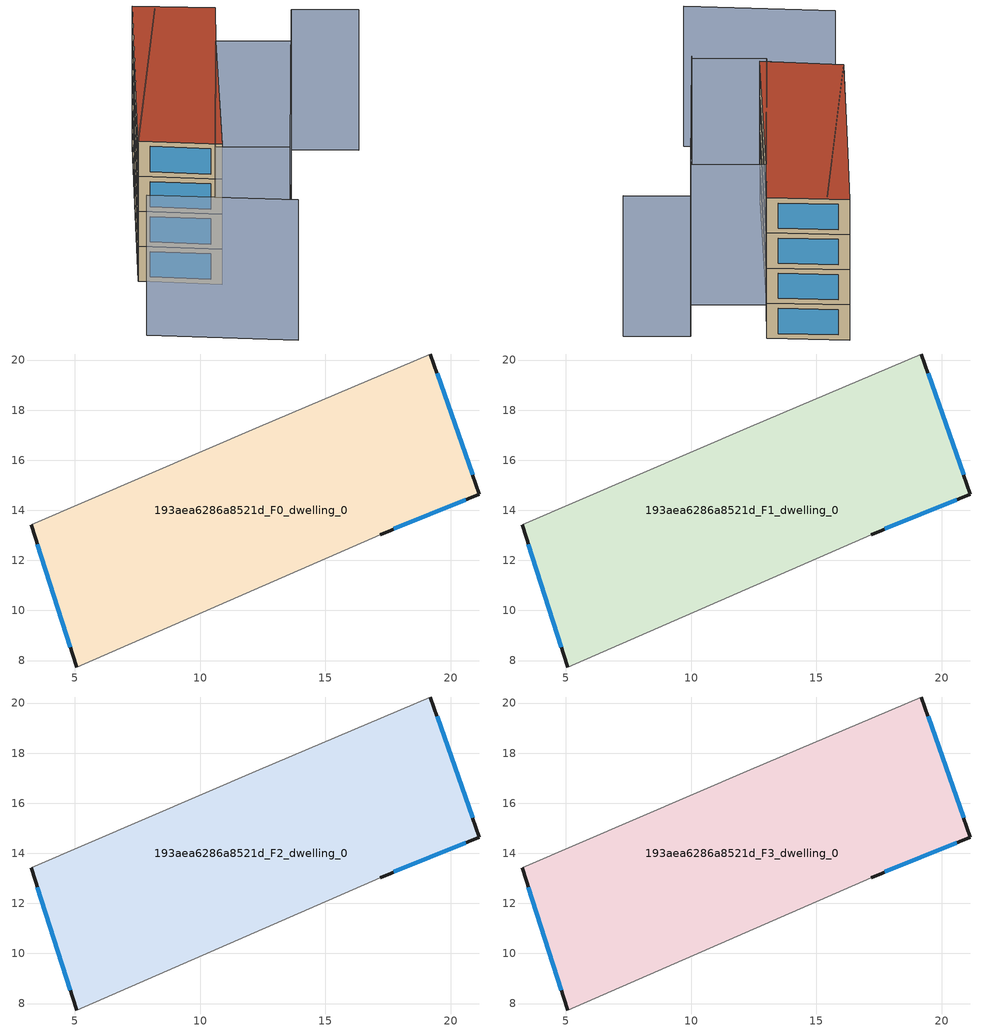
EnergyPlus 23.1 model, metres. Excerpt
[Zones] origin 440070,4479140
193aea6286a8521d_F0_dwelling_0
 floor ground (EU_floor_Construction): 19.2,20.24 21.15,14.64 17.19,13.03 5.07,7.74 3.25,13.43 12.36,17.33 z0
 wall outside (EU_wall_Construction): 3.25,13.43 5.07,7.74 / 17.19,13.03 21.15,14.64 19.2,20.24 z0:3
 wall adiabatic (EU_wall_Construction): 5.07,7.74 17.19,13.03 / 19.2,20.24 12.36,17.33 3.25,13.43 z0:3
 window (EU_Window_Construction): 3.51,12.64 4.82,8.53 / 20.88,15.42 19.47,19.46 / 17.74,13.25 20.6,14.42 z0.42:2.58
193aea6286a8521d_F1_dwelling_0
 floor to 193aea6286a8521d_F0_dwelling_0 (EU_floor_Construction): 19.2,20.24 21.15,14.64 17.19,13.03 5.07,7.74 3.25,13.43 12.36,17.33 z3
 wall outside (EU_wall_Construction): 3.25,13.43 5.07,7.74 / 17.19,13.03 21.15,14.64 19.2,20.24 z3:6
 wall adiabatic (EU_wall_Construction): 5.07,7.74 17.19,13.03 / 19.2,20.24 12.36,17.33 3.25,13.43 z3:6
 window (EU_Window_Construction): 3.51,12.64 4.82,8.53 / 20.88,15.42 19.47,19.46 / 17.74,13.25 20.6,14.42 z3.42:5.58
193aea6286a8521d_F2_dwelling_0
 floor to 193aea6286a8521d_F1_dwelling_0 (EU_floor_Construction): 19.2,20.24 21.15,14.64 17.19,13.03 5.07,7.74 3.25,13.43 12.36,17.33 z6
 wall outside (EU_wall_Construction): 3.25,13.43 5.07,7.74 / 17.19,13.03 21.15,14.64 19.2,20.24 z6:9
 wall adiabatic (EU_wall_Construction): 5.07,7.74 17.19,13.03 / 19.2,20.24 12.36,17.33 3.25,13.43 z6:9
 window (EU_Window_Construction): 3.51,12.64 4.82,8.53 / 20.88,15.42 19.47,19.46 / 17.74,13.25 20.6,14.42 z6.42:8.58
193aea6286a8521d_F3_dwelling_0
 floor to 193aea6286a8521d_F2_dwelling_0 (EU_floor_Construction): 19.2,20.24 21.15,14.64 17.19,13.03 5.07,7.74 3.25,13.43 12.36,17.33 z9
 wall outside (EU_wall_Construction): 3.25,13.43 5.07,7.74 / 17.19,13.03 21.15,14.64 19.2,20.24 z9:12
 wall adiabatic (EU_wall_Construction): 5.07,7.74 17.19,13.03 / 19.2,20.24 12.36,17.33 3.25,13.43 z9:12
 window (EU_Window_Construction): 3.51,12.64 4.82,8.53 / 20.88,15.42 19.47,19.46 / 17.74,13.25 20.6,14.42 z9.42:11.58
 roof outside (EU_roof_Construction): 17.19,13.03 21.15,14.64 19.2,20.24 12.36,17.33 3.25,13.43 5.07,7.74 z12
shading: -2.98,10.34 0.45,0.09 / 6.26,2.98 22.92,9.53 / 22.92,9.53 24.68,5.03 / 19.47,18.6 3.25,13.43 / 19.15,8.05 6.54,3.09 / 6.54,3.09 4.58,8.08 / 4.58,8.08 17.19,13.03 / 17.19,13.03 19.15,8.05 z0:12
[Building]
EU S2 Campaign: North Axis=0; Terrain=City; Solar Distribution=FullExterior
[Site:Location]
Madrid: Latitude=40.5; Longitude=-3.5; Time Zone=1; Elevation=609
[SizingPeriod:WeatherFileDays]
AnnualSizingPeriod: Begin Month=1; Begin Day of Month=1; End Month=12; End Day of Month=31; Day of Week for Start Day=Monday; Use Weather File Daylight Saving Period=No; Use Weather File Rain and Snow Indicators=No
[MATERIAL]
EU_InternalMass_Material: Roughness=MediumRough; Thickness=0.1; Conductivity=1; Density=1800; Specific Heat=900; Thermal Absorptance=0.9; Solar Absorptance=0.7; Visible Absorptance=0.7
[MATERIAL:NOMASS] Roughness=MediumRough; Thermal Absorptance=0.9; Solar Absorptance=0.7; Visible Absorptance=0.7
Name | Thermal Resistance
EU_wall_NoMass | 1.60022
EU_roof_NoMass | 1.57597
EU_floor_NoMass | 0.470652
[WINDOWMATERIAL:SIMPLEGLAZINGSYSTEM]
EU_Window_SimpleGlazing: UFactor=3.28802; Solar Heat Gain Coefficient=0.85; Visible Transmittance=0.85
[CONSTRUCTION]
EU_wall_Construction: EU_wall_NoMass
EU_roof_Construction: EU_roof_NoMass
EU_floor_Construction: EU_floor_NoMass
EU_Window_Construction: EU_Window_SimpleGlazing
EU_InternalMass_Construction: EU_InternalMass_Material
[ZONE] Type=1; Multiplier=1; Ceiling Height=autocalculate; Volume=308.04; Floor Area=autocalculate; Part of Total Floor Area=Yes
193aea6286a8521d_F0_dwelling_0; 193aea6286a8521d_F1_dwelling_0; 193aea6286a8521d_F2_dwelling_0; 193aea6286a8521d_F3_dwelling_0
[INTERNALMASS] Construction=EU_InternalMass_Construction; Surface Area=102.68
Name | Zone or ZoneList
193aea6286a8521d_F0_dwelling_0_EU_InternalMass | 193aea6286a8521d_F0_dwelling_0
193aea6286a8521d_F1_dwelling_0_EU_InternalMass | 193aea6286a8521d_F1_dwelling_0
193aea6286a8521d_F2_dwelling_0_EU_InternalMass | 193aea6286a8521d_F2_dwelling_0
193aea6286a8521d_F3_dwelling_0_EU_InternalMass | 193aea6286a8521d_F3_dwelling_0
[OTHEREQUIPMENT] Fuel Type=Electricity; Design Level Calculation Method=Watts/Area; Power per Zone Floor Area=1; Fraction Latent=0; Fraction Radiant=0; Fraction Lost=0; Carbon Dioxide Generation Rate=0; EndUse Subcategory=EU_Step8_InternalGains
Name | Zone or ZoneList or Space or SpaceList | Schedule
EU_Step8_InternalGain_193aea6286a8521d_F0_dwelling_0_f000 | 193aea6286a8521d_F0_dwelling_0 | EU_Step8_GainSchedule_193aea6286a8521d_F0_dwelling_0_f000
EU_Step8_InternalGain_193aea6286a8521d_F1_dwelling_0_f000 | 193aea6286a8521d_F1_dwelling_0 | EU_Step8_GainSchedule_193aea6286a8521d_F1_dwelling_0_f000
EU_Step8_InternalGain_193aea6286a8521d_F2_dwelling_0_f000 | 193aea6286a8521d_F2_dwelling_0 | EU_Step8_GainSchedule_193aea6286a8521d_F2_dwelling_0_f000
EU_Step8_InternalGain_193aea6286a8521d_F3_dwelling_0_f000 | 193aea6286a8521d_F3_dwelling_0 | EU_Step8_GainSchedule_193aea6286a8521d_F3_dwelling_0_f000
[ZONEVENTILATION:DESIGNFLOWRATE] Schedule=EU_AlwaysOn; Design Flow Rate Calculation Method=AirChanges/Hour; Air Changes per Hour=0.480704; Ventilation Type=Natural; Fan Pressure Rise=0; Fan Total Efficiency=1; Constant Term Coefficient=1; Temperature Term Coefficient=0; Velocity Term Coefficient=0; Velocity Squared Term Coefficient=0; Minimum Indoor Temperature=-100; Maximum Indoor Temperature=100; Delta Temperature=-100; Minimum Outdoor Temperature=-100; Maximum Outdoor Temperature=100; Maximum Wind Speed=40
Name | Zone or ZoneList or Space or SpaceList
EU_ConstantAir_193aea6286a8521d_F0_dwelling_0 | 193aea6286a8521d_F0_dwelling_0
EU_ConstantAir_193aea6286a8521d_F1_dwelling_0 | 193aea6286a8521d_F1_dwelling_0
EU_ConstantAir_193aea6286a8521d_F2_dwelling_0 | 193aea6286a8521d_F2_dwelling_0
EU_ConstantAir_193aea6286a8521d_F3_dwelling_0 | 193aea6286a8521d_F3_dwelling_0
[HVACTEMPLATE:THERMOSTAT] Constant Heating Setpoint=20; Constant Cooling Setpoint=50
EU_HeatOnly_193aea6286a8521d_F0_dwelling_0; EU_HeatOnly_193aea6286a8521d_F1_dwelling_0; EU_HeatOnly_193aea6286a8521d_F2_dwelling_0; EU_HeatOnly_193aea6286a8521d_F3_dwelling_0
[HVACTEMPLATE:ZONE:IDEALLOADSAIRSYSTEM] System Availability Schedule=EU_AlwaysOn; Maximum Heating Supply Air Temperature=50; Minimum Cooling Supply Air Temperature=13; Maximum Heating Supply Air Humidity Ratio=0.0156; Minimum Cooling Supply Air Humidity Ratio=0.0077; Heating Limit=NoLimit; Cooling Limit=NoLimit; Heating Availability Schedule=EU_AlwaysOn; Cooling Availability Schedule=EU_CoolingOff; Dehumidification Control Type=ConstantSensibleHeatRatio; Cooling Sensible Heat Ratio=0.7; Dehumidification Setpoint=60; Humidification Control Type=None; Humidification Setpoint=30; Outdoor Air Method=None; Outdoor Air Flow Rate per Person=0.00944; Outdoor Air Flow Rate per Zone Floor Area=0; Outdoor Air Flow Rate per Zone=0; Demand Controlled Ventilation Type=None; Outdoor Air Economizer Type=NoEconomizer; Heat Recovery Type=None; Sensible Heat Recovery Effectiveness=0.7; Latent Heat Recovery Effectiveness=0.65
Name | Template Thermostat
193aea6286a8521d_F0_dwelling_0 | EU_HeatOnly_193aea6286a8521d_F0_dwelling_0
193aea6286a8521d_F1_dwelling_0 | EU_HeatOnly_193aea6286a8521d_F1_dwelling_0
193aea6286a8521d_F2_dwelling_0 | EU_HeatOnly_193aea6286a8521d_F2_dwelling_0
193aea6286a8521d_F3_dwelling_0 | EU_HeatOnly_193aea6286a8521d_F3_dwelling_0
[SIZING:ZONE] Zone Cooling Design Supply Air Temperature Input Method=SupplyAirTemperature; Zone Cooling Design Supply Air Temperature=13; Zone Heating Design Supply Air Temperature Input Method=SupplyAirTemperature; Zone Heating Design Supply Air Temperature=50; Zone Cooling Design Supply Air Humidity Ratio=0.008; Zone Heating Design Supply Air Humidity Ratio=0.008; Cooling Design Air Flow Method=DesignDay; Cooling Design Air Flow Rate=0; Cooling Minimum Air Flow per Zone Floor Area=0.000762; Cooling Minimum Air Flow=0; Cooling Minimum Air Flow Fraction=0.2; Heating Design Air Flow Method=DesignDay; Heating Design Air Flow Rate=0; Heating Maximum Air Flow per Zone Floor Area=0.002032; Heating Maximum Air Flow=0.141576; Heating Maximum Air Flow Fraction=0.3; Account for Dedicated Outdoor Air System=No; Dedicated Outdoor Air System Control Strategy=NeutralSupplyAir; Dedicated Outdoor Air Low Setpoint Temperature for Design=autosize; Dedicated Outdoor Air High Setpoint Temperature for Design=autosize; Zone Load Sizing Method=Sensible Load Only No Latent Load; Zone Latent Cooling Design Supply Air Humidity Ratio Input Method=HumidityRatioDifference; Zone Cooling Design Supply Air Humidity Ratio Difference=0.005; Zone Latent Heating Design Supply Air Humidity Ratio Input Method=HumidityRatioDifference; Zone Humidification Design Supply Air Humidity Ratio Difference=0.005
193aea6286a8521d_F0_dwelling_0; 193aea6286a8521d_F1_dwelling_0; 193aea6286a8521d_F2_dwelling_0; 193aea6286a8521d_F3_dwelling_0
[SCHEDULE:CONSTANT]
Name | Hourly Value
EU_AlwaysOn | 1
EU_CoolingOff | 0
[SCHEDULE:FILE] Column Number=1; Rows to Skip at Top=0; Number of Hours of Data=8760; Column Separator=Comma; Interpolate to Timestep=No; Minutes per Item=60; Adjust Schedule for Daylight Savings=Yes
Name | File
EU_Step8_GainSchedule_193aea6286a8521d_F0_dwelling_0_f000 | ../../schedules/193aea6286a8521d/193aea6286a8521d_F0_dwelling_0_f000_gain.csv
EU_Step8_GainSchedule_193aea6286a8521d_F1_dwelling_0_f000 | ../../schedules/193aea6286a8521d/193aea6286a8521d_F1_dwelling_0_f000_gain.csv
EU_Step8_GainSchedule_193aea6286a8521d_F2_dwelling_0_f000 | ../../schedules/193aea6286a8521d/193aea6286a8521d_F2_dwelling_0_f000_gain.csv
EU_Step8_GainSchedule_193aea6286a8521d_F3_dwelling_0_f000 | ../../schedules/193aea6286a8521d/193aea6286a8521d_F3_dwelling_0_f000_gain.csv
